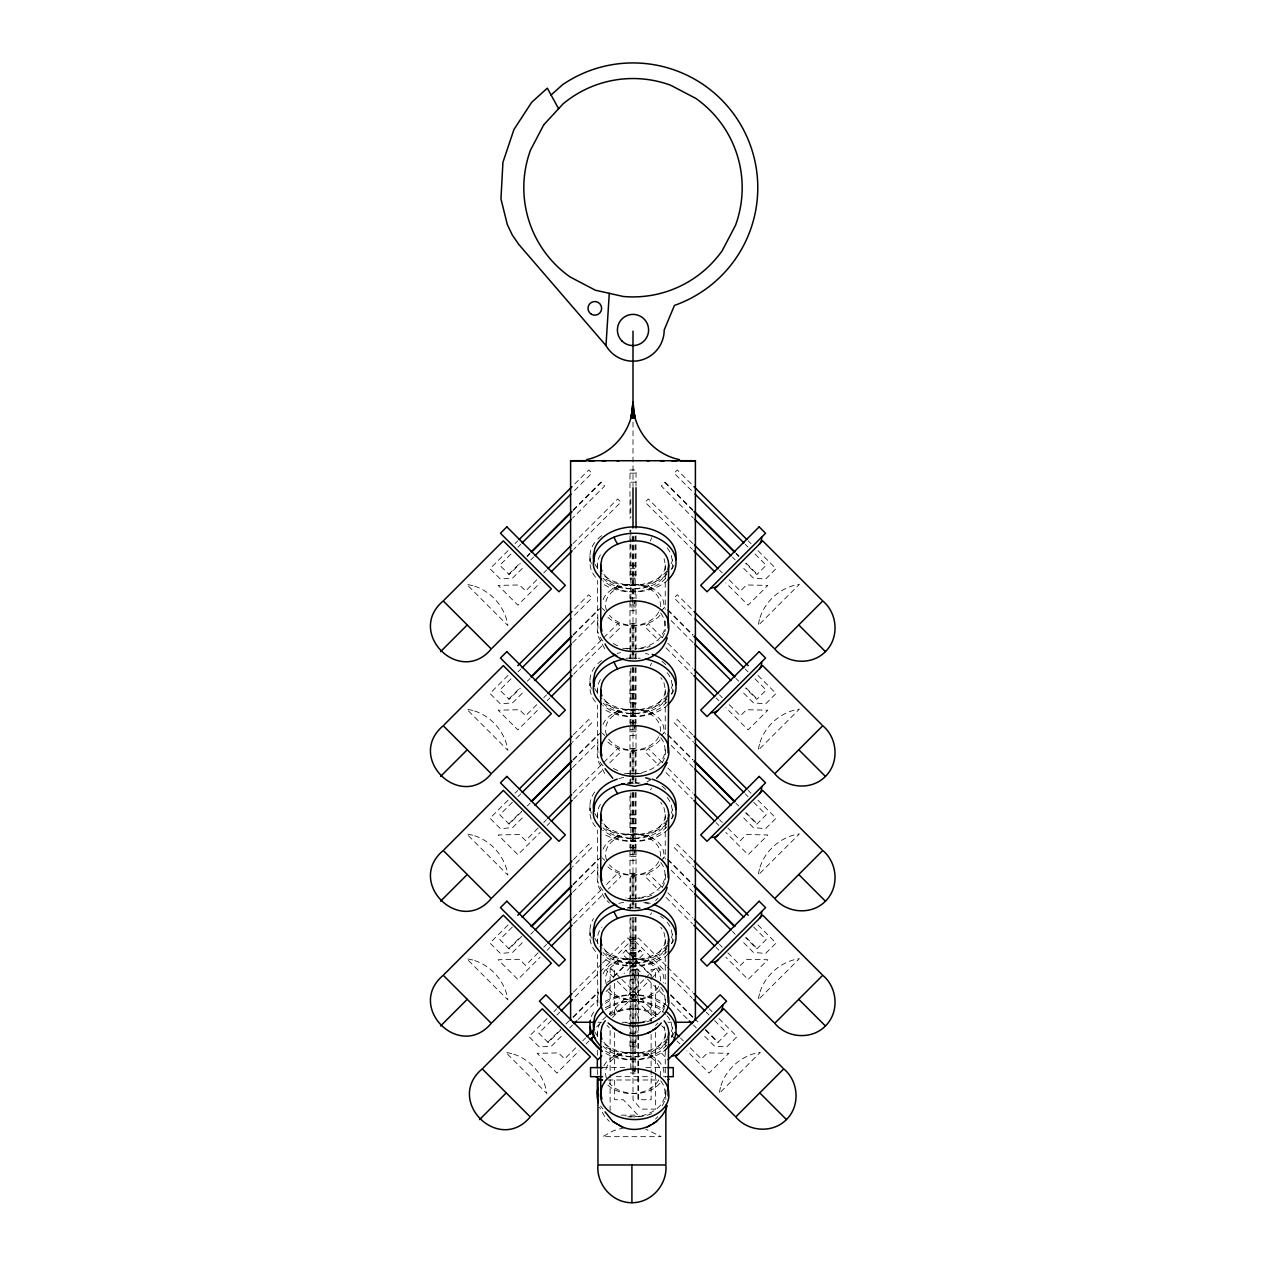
<?xml version="1.0" encoding="UTF-8"?>
<svg xmlns="http://www.w3.org/2000/svg" width="1266" height="1266" viewBox="0 0 1266 1266"><rect width="100%" height="100%" fill="white"/><g stroke="black" fill="none" stroke-linecap="round" stroke-linejoin="round"><path stroke-width="0.75" stroke-dasharray="5 3.75" d="M660.71 737.73C666.486 744.598 666.438 754.868 660.71 761.736A33.96 24.007 0 0 1 648.271 770.535M660.71 862.51C666.486 869.378 666.438 879.648 660.71 886.517A33.96 24.007 0 0 1 641.783 897.357M660.71 987.29C666.486 994.158 666.438 1004.429 660.71 1011.312A33.96 24.007 0 0 1 641.783 1022.137M660.71 1080.879C666.486 1087.747 666.438 1098.018 660.71 1104.886A33.96 24.007 0 0 1 641.783 1115.726M655.566 900.632L657.861 898.211M655.566 1025.413L657.861 1022.991M655.566 1119.002L657.861 1116.58M508.046 550.615L489.974 568.687L500.402 579.116L512.619 578.056L523.776 566.899M514.993 543.652L517.778 540.867M574.78 483.865L588.69 469.955L591.887 473.168L572.359 492.696M510.973 554.081L499.801 565.253L509.154 574.59L520.31 563.433M517.952 547.102L520.737 544.317M508.805 574.242L519.962 563.085M526.941 556.106L529.726 553.321M572.976 510.056L600.891 482.156L604.705 485.97L572.612 518.063M527.289 556.454L530.074 553.653M573.324 510.404L601.239 482.504M530.755 559.92L533.54 557.119M536.752 579.875L525.596 591.032L519.519 584.955L498.139 585.398L517.889 605.148L540.155 582.866M543.731 572.897L546.516 570.096M573.023 543.589L617.681 498.946L620.878 502.143L573.561 549.476M508.046 675.395L489.974 693.467L500.402 703.896L512.619 702.836L523.776 691.679M574.78 608.645L588.69 594.735L591.887 597.948L572.359 617.476M510.973 678.861L499.801 690.033L509.154 699.37L520.31 688.213M517.952 671.898L520.737 669.097M508.805 699.022L519.962 687.865M572.976 634.852L598.09 609.737M527.289 681.235L530.074 678.449M573.324 635.184L601.239 607.284M572.612 642.843L597.726 617.729M536.752 704.656L525.596 715.812L519.519 709.735L498.139 710.179L517.889 729.928L540.155 707.662M543.731 697.677L546.516 694.892M573.023 668.369L602.331 639.077M603.724 637.684L617.681 623.727L620.878 626.923L608.345 639.457M547.118 700.699L549.903 697.914M573.561 674.256L602.79 645.027M661.295 610.75L665.109 606.936M508.046 800.175L489.974 818.247L500.402 828.676L512.619 827.616L523.776 816.459M514.993 793.228L517.778 790.443M573.403 734.818L588.69 719.531L591.887 722.728L572.359 742.256M512.366 802.248L499.801 814.813L509.154 824.15L521.703 811.601M517.952 796.678L520.737 793.877M508.805 823.802L521.355 811.253M572.976 759.632L598.09 734.517M527.289 806.015L530.074 803.23M573.324 759.98L601.239 732.065M572.612 767.623L597.726 742.509M538.145 828.043L525.596 840.592L519.519 834.516L498.139 834.959L517.889 854.708L540.155 832.442M543.731 822.457L546.516 819.672M573.023 793.165L602.331 763.857M603.724 762.464L617.681 748.507L620.878 751.719L608.345 764.237M547.118 825.479L549.903 822.694M573.561 799.036L602.79 769.807M661.295 735.53L665.109 731.716M508.046 924.955L489.974 943.028L500.402 953.456L512.619 952.396L523.776 941.239M573.403 859.598L588.69 844.311L591.887 847.508L572.359 867.036M512.366 927.044L499.801 939.594L509.154 948.93L521.703 936.381M508.805 948.598L519.962 937.426M572.976 884.412L598.09 859.298M573.324 884.76L601.239 856.845M530.755 934.261L533.54 931.475M572.612 892.403L597.726 867.289M538.145 952.823L525.596 965.372L519.519 959.312L498.139 959.739L517.889 979.488L540.155 957.223M543.731 947.237L546.516 944.452M573.023 917.945L600.939 890.03M606.509 884.459L617.681 873.287L620.878 876.499L608.345 889.017M547.118 950.26L549.903 947.474M573.561 923.816L602.79 894.587M661.295 860.31L665.109 856.512M547.039 1018.544L528.966 1036.617L539.395 1047.045L551.612 1045.985L562.769 1034.828M553.986 1011.597L556.771 1008.812M573.451 992.117L601.271 964.312M602.663 962.92L627.683 937.9L630.895 941.097L573.688 998.304M551.359 1020.618L538.794 1033.183L548.146 1042.519L560.696 1029.97M556.945 1015.047L559.73 1012.246M547.798 1042.171L560.347 1029.622M565.934 1024.036L571.52 1018.465M572.912 1017.057L598.027 991.943M613.377 976.608L639.884 950.086L643.698 953.899L624.154 973.443M573.261 1017.405L598.375 992.291M613.725 976.941L640.232 950.434M569.747 1027.85L572.533 1025.064M578.119 1019.478L597.647 999.95M606.018 991.579L611.605 985.992M575.745 1047.805L564.589 1058.962L558.512 1052.901L537.132 1053.328L556.882 1073.077L579.148 1050.812M582.724 1040.826L585.509 1038.041M596.682 1026.868L599.467 1024.083M609.231 1014.319L644.109 979.441M645.502 978.048L656.674 966.876L659.871 970.088L650.138 979.821M586.111 1043.849L588.896 1041.063M612.554 1017.405L648.746 981.213M667.91 1047.045L661.659 1053.296L666.786 1058.408M665.805 578.34L660.535 583.199L651.974 587.835A41.351 29.245 0 0 1 603.613 584.243M667.119 701.918L660.535 707.979L651.974 712.616A41.351 29.245 0 0 1 603.613 709.023M667.119 826.698L660.535 832.759L651.974 837.412A41.351 29.245 0 0 1 603.613 833.803M667.119 951.478L660.535 957.539L651.974 962.192A41.351 29.245 0 0 1 603.613 958.584M667.119 1045.067L660.535 1051.128L651.974 1055.781A41.351 29.245 0 0 1 605.275 1053.17M646.958 781.992L653.272 778.258M603.059 578.198A33.96 24.007 0 0 0 648.271 585.652L655.313 581.838L662.403 573.973A25.494 18.025 0 0 0 664.682 561.756L664.096 558.654M603.059 702.978A33.96 24.007 0 0 0 648.271 710.448L655.313 706.618L662.403 698.753A25.494 18.025 0 0 0 664.682 686.536L664.096 683.434A33.96 24.007 0 0 0 660.71 677.642M603.059 827.758A33.96 24.007 0 0 0 648.271 835.228L655.313 831.414L662.403 823.549A25.494 18.025 0 0 0 664.682 811.316L664.096 808.214A33.96 24.007 0 0 0 660.71 802.422M603.059 952.554A33.96 24.007 0 0 0 648.271 960.008L655.313 956.194L662.403 948.329A25.494 18.025 0 0 0 664.682 936.096L664.096 932.995A33.96 24.007 0 0 0 660.71 927.203M603.059 1046.127A33.96 24.007 0 0 0 648.271 1053.597L655.313 1049.783L662.403 1041.918A25.494 18.025 0 0 0 664.682 1029.685L664.096 1026.584M624.154 1127.784L613.63 1130.617L602.743 1136.678L661.089 1136.678L645.755 1129.161M636.023 482.156L629.977 482.156M636.023 574.242L629.977 574.242M636.023 606.936L629.977 606.936M636.023 699.022L629.977 699.022M636.023 731.716L629.977 731.716M636.023 823.802L629.977 823.802M636.023 856.512L629.977 856.512M636.023 948.598L629.977 948.598M636.023 950.086L629.977 950.086M636.023 1042.171L629.977 1042.171M629.977 473.168L636.023 473.168M629.977 565.253L636.023 565.253M629.977 568.687L636.023 568.687M629.977 578.056L636.023 578.056M630.8 584.955L635.2 584.955M630.8 585.398L635.2 585.398M630.8 591.032L635.2 591.032M629.977 597.948L636.023 597.948M635.2 605.148L630.8 605.148L630.8 544.016M629.977 610.75L636.023 610.75M630.8 626.923L635.2 626.923M629.977 690.033L636.023 690.033M629.977 693.467L636.023 693.467M629.977 702.836L636.023 702.836M630.8 709.735L635.2 709.735M630.8 710.179L635.2 710.179M630.8 715.812L635.2 715.812M629.977 722.728L636.023 722.728M635.2 729.928L630.8 729.928L630.8 667.736M629.977 735.53L636.023 735.53M630.8 751.719L635.2 751.719M629.977 814.813L636.023 814.813M629.977 818.247L636.023 818.247M629.977 827.616L636.023 827.616M630.8 834.516L635.2 834.516M630.8 834.959L635.2 834.959M630.8 840.592L635.2 840.592M629.977 847.508L636.023 847.508M635.2 854.708L630.8 854.708L630.8 792.516M629.977 860.31L636.023 860.31M630.8 876.499L635.2 876.499M629.977 937.9L636.023 937.9M629.977 939.594L636.023 939.594M629.977 941.097L636.023 941.097M629.977 943.028L636.023 943.028M629.977 952.396L636.023 952.396M629.977 953.456L636.023 953.456M629.977 953.899L636.023 953.899M630.8 959.312L635.2 959.312M630.8 959.739L635.2 959.739M630.8 965.372L635.2 965.372M630.8 966.876L635.2 966.876M633 969.503L638.396 969.503L638.396 1032.645M630.8 970.088L635.2 970.088M630.8 979.488L633.807 979.488M598.106 1022.263L601.809 1022.263M622.239 1022.263L647.353 1022.263M667.894 1022.263L671.581 1022.263M629.977 1033.183L636.023 1033.183M629.977 1045.985L636.023 1045.985M630.8 1052.901L635.2 1052.901M630.8 1053.328L635.2 1053.328M630.8 1058.962L635.2 1058.962M602.663 1067.618L624.771 1067.618M645.945 1067.618L667.736 1067.618M635.2 1073.077L630.8 1073.077L630.8 917.312M616.226 1076.67L652.591 1076.67M664.444 1076.67L667.736 1076.67M607.902 1079.993L659.523 1079.993M621.29 1115.156L638.048 1115.156L623.236 1099.727L614.643 1099.727L614.643 1078.031M667.499 571.077A33.96 24.007 0 0 1 617.729 585.652L610.687 581.838L603.597 573.973M668.163 579.701A41.351 29.245 0 0 1 614.026 587.835L602.822 580.778M667.499 695.857A33.96 24.007 0 0 1 617.729 710.448L610.687 706.618L603.597 698.753M668.163 704.482A41.351 29.245 0 0 1 614.026 712.616L602.822 705.558M667.499 820.637A33.96 24.007 0 0 1 617.729 835.228L610.687 831.414L603.597 823.549M668.163 829.262A41.351 29.245 0 0 1 614.026 837.412L602.822 830.338M667.499 945.433A33.96 24.007 0 0 1 617.729 960.008L610.687 956.194L603.597 948.329M668.163 954.042A41.351 29.245 0 0 1 614.026 962.192L602.822 955.118M667.499 1039.006A33.96 24.007 0 0 1 617.729 1053.597L610.687 1049.783L603.597 1041.918M605.465 1051.128L614.026 1055.781A41.351 29.245 0 0 0 668.163 1047.631M691.22 483.865L677.31 469.955L674.113 473.168L693.641 492.696M748.222 540.867L751.007 543.652M757.954 550.615L776.026 568.687L765.598 579.116L753.381 578.056L742.224 566.899M745.263 544.317L748.048 547.102M755.027 554.081L766.199 565.253L756.846 574.59L745.69 563.433M693.024 510.056L665.109 482.156L661.295 485.97L693.388 518.063M736.274 553.321L739.059 556.106M746.038 563.085L757.195 574.242M664.761 482.504L692.676 510.404M735.926 553.653L738.711 556.454M732.46 557.119L735.245 559.92M692.977 543.589L648.319 498.946L645.122 502.143L692.439 549.476M719.484 570.096L722.269 572.897M729.248 579.875L740.404 591.032L746.481 584.955L767.861 585.398L748.111 605.148L725.845 582.866M691.22 608.645L677.31 594.735L674.113 597.948L693.641 617.476M757.954 675.395L776.026 693.467L765.598 703.896L753.381 702.836L742.224 691.679M745.263 669.097L748.048 671.898M755.027 678.861L766.199 690.033L756.846 699.37L745.69 688.213M667.91 609.737L693.024 634.852M746.038 687.865L757.195 699.022M667.562 610.07L692.676 635.184M735.926 678.449L738.711 681.235M671.059 620.514L693.388 642.843M662.276 637.684L648.319 623.727L645.122 626.923L659.032 640.849M667.862 643.255L692.977 668.369M719.484 694.892L722.269 697.677M729.248 704.656L740.404 715.812L746.481 709.735L767.861 710.179L748.111 729.928L725.845 707.662M665.995 647.812L692.439 674.256M716.097 697.914L718.882 700.699M602.394 608.44L604.705 610.75M692.597 734.818L677.31 719.531L674.113 722.728L693.641 742.256M748.222 790.443L751.007 793.228M757.954 800.175L776.026 818.247L765.598 828.676L753.381 827.616L742.224 816.459M745.263 793.877L748.048 796.678M753.634 802.248L766.199 814.813L756.846 824.15L745.69 812.994M667.91 734.517L693.024 759.632M746.038 812.645L757.195 823.802M667.562 734.866L692.676 759.98M735.926 803.23L738.711 806.015M671.059 745.294L693.388 767.623M662.276 762.464L648.319 748.507L645.122 751.719L659.032 765.629M667.862 768.051L692.977 793.165M719.484 819.672L722.269 822.457M727.855 828.043L740.404 840.592L746.481 834.516L767.861 834.959L748.111 854.708L725.845 832.442M665.995 772.592L692.439 799.036M716.097 822.694L718.882 825.479M602.394 733.22L604.705 735.53M692.597 859.598L677.31 844.311L674.113 847.508L693.641 867.036M757.954 924.955L776.026 943.028L765.598 953.456L753.381 952.396L742.224 941.239M753.634 927.044L766.199 939.594L756.846 948.93L745.69 937.774M667.91 859.298L693.024 884.412M746.038 937.426L757.195 948.598M667.562 859.646L692.676 884.76M671.059 870.09L693.388 892.403M732.46 931.475L735.245 934.261M662.276 887.244L648.319 873.287L645.122 876.499L659.032 890.409M667.862 892.831L692.977 917.945M719.484 944.452L722.269 947.237M727.855 952.823L740.404 965.372L746.481 959.312L767.861 959.739L748.111 979.488L725.845 957.223M665.995 897.372L692.439 923.816M716.097 947.474L718.882 950.26M602.394 858L604.705 860.31M666.122 965.705L638.317 937.9L635.105 941.097L665.805 971.797M667.514 967.097L692.549 992.117M709.229 1008.812L712.014 1011.597M718.961 1018.544L737.034 1036.617L726.605 1047.045L714.388 1045.985L703.231 1034.828M671.391 977.368L692.312 998.304M706.27 1012.246L709.055 1015.047M714.641 1020.618L727.206 1033.183L717.854 1042.519L705.304 1029.97M651.23 975.2L626.116 950.086L622.302 953.899L641.846 973.443M670.758 994.744L693.088 1017.057M694.48 1018.465L700.066 1024.036M705.653 1029.622L718.202 1042.171M625.768 950.434L649.49 974.155M670.426 995.092L692.739 1017.405M647.417 979.014L664.159 995.756M671.138 1002.735L687.881 1019.478M693.467 1025.064L696.253 1027.85M620.498 978.048L609.326 966.876L606.129 970.088L615.862 979.821M621.891 979.441L658.162 1015.712M680.491 1038.041L683.276 1040.826M690.255 1047.805L701.411 1058.962L707.488 1052.901L728.868 1053.328L709.118 1073.077L686.852 1050.812M617.254 981.213L653.446 1017.405M661.802 1025.761L664.587 1028.546M671.534 1035.493L675.712 1039.671M677.104 1041.063L679.889 1043.849M607.031 900.632L609.326 903.038M607.031 1025.413L609.326 1027.818M607.031 1119.002L609.326 1121.407M604.721 648.651L598.818 637.748L597.663 631.671M604.721 773.431L598.818 762.528L597.663 756.451M604.721 898.211L598.818 887.308L597.663 881.231M604.721 1116.58L599.53 1107.228M660.71 612.95L664.096 618.71L665.251 624.945A34.15 24.149 0 0 1 664.935 631.671M597.916 628.047L597.33 580.366M597.916 752.827L597.33 705.146M597.916 877.607L597.33 829.942M597.916 1002.387L597.33 954.722M665.869 1089.725L665.869 1099.474M665.251 564.858L665.251 609.437M665.251 621.068L664.096 631.133L660.71 636.956A33.96 24.007 0 0 1 634.836 648.841M665.251 689.638L665.251 734.233M665.251 814.434L665.251 859.013M665.251 939.214L665.251 983.793M665.251 1032.803L665.251 1077.382M655.646 977.368L655.646 969.503L651.12 969.503L651.12 1026.726M655.646 985.233L655.646 1016.693M655.646 1032.423L655.646 1071.764M655.646 1073.726L655.646 1109.127L640.897 1109.127L633 1099.727L633 917.138M651.12 1034.623L651.12 1099.727L637.906 1099.727L637.906 1068.156M638.396 1034.623L638.396 1066.194M638.396 1068.156L638.396 1099.727M637.906 969.503L637.906 1032.645M637.906 1034.623L637.906 1066.194M636.023 486.081L636.023 469.955L629.977 469.955L629.977 518.221M636.023 535.85L636.023 579.116L629.977 579.116L629.977 529.979M636.023 598.691L636.023 594.735L629.977 594.735L629.977 658.684M636.023 600.67L636.023 658.684M636.023 667.578L636.023 703.896L629.977 703.896L629.977 667.578M636.023 723.472L636.023 719.531L629.977 719.531L629.977 783.464M636.023 725.45L636.023 783.464M636.023 792.358L636.023 828.676L629.977 828.676L629.977 792.358M636.023 848.252L636.023 844.311L629.977 844.311L629.977 909.305M636.023 850.23L636.023 909.305M636.023 917.138L636.023 973.601M636.023 975.406L636.023 1047.045L629.977 1047.045L629.977 917.138M635.2 536.167L635.2 597.362M635.2 659L635.2 623.727L630.8 623.727L630.8 659M635.2 667.736L635.2 727.982M635.2 783.781L635.2 748.507L630.8 748.507L630.8 783.781M635.2 792.516L635.2 852.762M635.2 908.561L635.2 873.287L630.8 873.287L630.8 908.561M635.2 917.312L635.2 977.858M635.2 978.634L635.2 1071.131M633.807 536.167L633.807 597.362M633.807 623.727L633.807 659M633.807 667.736L633.807 727.982M633.807 748.507L633.807 783.781M633.807 792.516L633.807 852.762M633.807 873.287L633.807 908.561M633.807 917.312L633.807 977.858M633.807 978.634L633.807 1071.131M633 422.053L633 486.413M633 536.689L633 598.691M633 599.91L633 659.222M633 667.119L633 723.472M633 724.69L633 783.733M633 792.358L633 848.948M633 850.23L633 909.305M632.193 536.167L632.193 605.148M632.193 623.727L632.193 659M632.193 667.736L632.193 729.928M632.193 748.507L632.193 783.781M632.193 792.516L632.193 854.708M632.193 873.287L632.193 908.561M632.193 917.312L632.193 1073.077M630.8 498.946L630.8 517.699M630.8 530.296L630.8 542.054M614.643 975.421L614.643 969.503L610.117 969.503L610.117 983.286M614.643 983.318L614.643 1016.851M614.643 1032.645L614.643 1070.134M610.117 985.249L610.117 1014.778M610.117 1030.524L610.117 1077.762M610.117 1079.724L610.117 1113.194M597.33 564.858L597.33 568.735M597.33 689.638L597.33 693.515M597.33 814.434L597.33 818.311M597.33 939.214L597.33 943.091M597.33 1032.803L597.33 1036.68M597.33 1050.242L597.33 1056.066M597.33 1069.628L597.33 1075.435M589.94 556.106L589.94 562.515M589.94 680.886L589.94 687.296M589.94 805.682L589.94 812.076M589.94 930.463L589.94 936.856M605.465 1009.777A41.351 29.245 0 0 1 663.938 1009.777M610.687 1015.823A33.96 24.007 0 0 1 658.716 1015.823M606.525 1078.221A29.181 20.636 0 0 1 633.427 1052.268A29.181 20.636 0 0 1 663.431 1076.464M659.966 1083.19A29.181 20.636 0 0 1 609.437 1083.19M674.034 1033.072A41.351 29.245 0 0 1 670.521 1038.674M666.834 1042.456A41.351 29.245 0 0 1 600.005 1039.972M605.465 1003.368A41.351 29.245 0 0 1 668.163 1006.866M617.729 1053.597A11.267 3.988 -67.8 0 1 614.026 1055.781M651.689 1113.684A33.96 24.007 0 0 1 645.185 1115.726M643.492 1116.074A33.96 24.007 0 0 1 625.91 1116.074M617.729 1012.009A11.267 3.988 67.8 0 1 614.026 1005.125M596.824 1035.145A31.049 21.949 0 0 1 594.751 1031.616M627.509 783.274A41.351 29.245 0 0 1 640.105 783.084M606.525 859.851A29.181 20.636 0 0 1 633.427 833.898A29.181 20.636 0 0 1 663.431 858.095M659.966 864.82A29.181 20.636 0 0 1 609.437 864.82M674.034 814.703A41.351 29.245 0 0 1 670.521 820.305M666.834 824.087A41.351 29.245 0 0 1 600.005 821.602M618.868 778.653A41.351 29.245 0 0 1 623.996 777.435M645.407 777.435A41.351 29.245 0 0 1 650.534 778.653M617.729 835.228A11.267 3.988 -67.8 0 1 614.026 837.412M651.689 895.315A33.96 24.007 0 0 1 645.185 897.357M643.492 897.705A33.96 24.007 0 0 1 625.91 897.705M596.824 816.776A31.049 21.949 0 0 1 594.751 813.247M606.525 610.291A29.181 20.636 0 0 1 633.427 584.338A29.181 20.636 0 0 1 663.431 608.535M659.966 615.26A29.181 20.636 0 0 1 609.437 615.26M650.123 646.34A33.96 24.007 0 0 1 646.863 647.369M643.492 648.145A33.96 24.007 0 0 1 638.254 648.841M631.164 648.841A33.96 24.007 0 0 1 625.91 648.145M617.729 645.755A33.96 24.007 0 0 1 610.687 641.925M674.034 565.142A41.351 29.245 0 0 1 671.55 569.399M666.834 574.511A41.351 29.245 0 0 1 600.005 572.026M617.729 585.652A11.267 3.988 -67.8 0 1 614.026 587.835M596.824 567.215A31.049 21.949 0 0 1 594.751 563.687M629.297 658.304A41.351 29.245 0 0 1 640.105 658.304M659.966 740.04A29.181 20.636 0 0 1 632.161 750.279A29.181 20.636 0 0 1 607.284 736.78M606.525 735.071A29.181 20.636 0 0 1 633.427 709.118A29.181 20.636 0 0 1 663.431 733.315M641.767 773.225A33.96 24.007 0 0 1 625.91 772.925M617.729 770.535A33.96 24.007 0 0 1 613.33 768.399M674.034 689.923A41.351 29.245 0 0 1 671.55 694.179M666.834 699.307A41.351 29.245 0 0 1 600.005 696.806M617.729 710.448A11.267 3.988 -67.8 0 1 614.026 712.616M596.824 691.996A31.049 21.949 0 0 1 594.751 688.467M627.509 908.07A41.351 29.245 0 0 1 640.105 907.864M659.966 989.601A29.181 20.636 0 0 1 609.437 989.601M606.525 984.632A29.181 20.636 0 0 1 633.427 958.678A29.181 20.636 0 0 1 663.431 982.875M674.034 939.483A41.351 29.245 0 0 1 670.521 945.085M666.834 948.867A41.351 29.245 0 0 1 600.005 946.382M618.868 903.433A41.351 29.245 0 0 1 623.996 902.215M645.407 902.215A41.351 29.245 0 0 1 650.534 903.433M617.729 960.008A11.267 3.988 -67.8 0 1 614.026 962.192M651.689 1020.095A33.96 24.007 0 0 1 645.185 1022.137M643.492 1022.501A33.96 24.007 0 0 1 625.91 1022.501M596.824 941.556A31.049 21.949 0 0 1 594.751 938.027M595.479 701.918A41.351 29.245 0 0 1 590.288 683.482M625.895 658.304A41.351 29.245 0 0 1 636.703 658.304M667.119 672.673A41.351 29.245 0 0 1 671.249 679.731L671.945 683.513A31.049 21.949 0 0 1 671.249 694.86M597.631 692.787A33.96 24.007 0 0 1 601.888 677.642M603.122 724.389A29.181 20.636 0 0 1 638.855 709.799A29.181 20.636 0 0 1 659.475 735.071M658.716 736.78A29.181 20.636 0 0 1 633.839 750.279A29.181 20.636 0 0 1 606.034 740.04M664.444 758.097A34.15 24.149 0 0 1 661.991 762.844M602.98 765.772A34.15 24.149 0 0 1 597.33 749.741A33.96 24.007 0 0 1 598.501 743.522M665.251 749.741A34.15 24.149 0 0 1 664.935 756.451M646.72 771.121A33.96 24.007 0 0 1 622.508 772.925M667.119 695.509A41.351 29.245 0 0 1 603.613 702.614M591.349 688.467A41.351 29.245 0 0 1 595.479 666.264M597.837 663.7A41.351 29.245 0 0 1 602.062 660.219M617.159 653.414A41.351 29.245 0 0 1 620.593 652.639M645.438 653.414A41.351 29.245 0 0 1 648.778 654.395M662.023 661.327A41.351 29.245 0 0 1 665.995 664.966M651.974 712.616A11.267 3.988 67.8 0 1 648.271 710.448M651.468 663.257A11.267 3.988 -67.8 0 1 650.281 665.71M672.42 684.716A31.049 21.949 0 0 1 671.249 688.467M595.479 826.698A41.351 29.245 0 0 1 590.288 808.262M627.699 782.942A41.351 29.245 0 0 1 638.491 783.274M667.119 797.453A41.351 29.245 0 0 1 671.249 804.511L671.945 808.294A31.049 21.949 0 0 1 671.249 819.656M597.631 817.567A33.96 24.007 0 0 1 601.888 802.422M603.122 849.17A29.181 20.636 0 0 1 638.855 834.579A29.181 20.636 0 0 1 659.475 859.851M658.716 861.56A29.181 20.636 0 0 1 634.788 874.996A29.181 20.636 0 0 1 607.031 865.96M664.444 882.877A34.15 24.149 0 0 1 661.991 887.624M602.98 890.552A34.15 24.149 0 0 1 597.33 874.521A33.96 24.007 0 0 1 598.501 868.302M665.251 874.521A34.15 24.149 0 0 1 664.935 881.231M640.09 897.705A33.96 24.007 0 0 1 627.746 898.401M667.119 820.305A41.351 29.245 0 0 1 603.613 827.41M591.349 813.247A41.351 29.245 0 0 1 595.479 791.06M645.438 778.194A41.351 29.245 0 0 1 650.408 779.745M662.023 786.107A41.351 29.245 0 0 1 665.995 789.762M651.974 837.412A11.267 3.988 67.8 0 1 648.271 835.228M651.468 788.038A11.267 3.988 -67.8 0 1 650.597 789.889M672.42 809.512A31.049 21.949 0 0 1 671.249 813.247M605.275 1007.72A41.351 29.245 0 0 1 665.995 1014.525M667.119 1015.823A41.351 29.245 0 0 1 671.249 1022.881L671.945 1026.663A31.049 21.949 0 0 1 671.249 1038.025M597.631 1035.936A33.96 24.007 0 0 1 607.284 1015.823M609.927 1014.145A33.96 24.007 0 0 1 659.539 1019.462M603.882 1065.83A29.181 20.636 0 0 1 640.074 1053.201A29.181 20.636 0 0 1 659.475 1078.221M658.716 1079.93A29.181 20.636 0 0 1 634.788 1093.365A29.181 20.636 0 0 1 607.031 1084.329M664.444 1101.246A34.15 24.149 0 0 1 661.991 1105.993M602.98 1108.921A34.15 24.149 0 0 1 600.606 1105.993M665.251 1092.89A34.15 24.149 0 0 1 664.935 1099.6M640.09 1116.074A33.96 24.007 0 0 1 627.746 1116.77M667.119 1038.674A41.351 29.245 0 0 1 603.613 1045.779M591.349 1016.471A41.351 29.245 0 0 1 595.479 1009.429M605.275 1001.327A41.351 29.245 0 0 1 664.761 1006.866M651.974 1055.781A11.267 3.988 67.8 0 1 648.271 1053.597M651.974 1005.125A11.267 3.988 -67.8 0 1 648.271 1012.009M672.42 1027.881A31.049 21.949 0 0 1 671.249 1031.616M595.479 951.478A41.351 29.245 0 0 1 590.288 933.042M627.699 907.722A41.351 29.245 0 0 1 640.264 908.308M660.535 916.188A41.351 29.245 0 0 1 663.431 918.451M667.119 922.234A41.351 29.245 0 0 1 671.249 929.291L671.945 933.074A31.049 21.949 0 0 1 671.249 944.436M597.995 943.898A33.96 24.007 0 0 1 601.888 927.203M603.122 973.95A29.181 20.636 0 0 1 638.855 959.359A29.181 20.636 0 0 1 659.475 984.632M658.716 986.341A29.181 20.636 0 0 1 634.788 999.776A29.181 20.636 0 0 1 607.031 990.756M664.444 1007.657A34.15 24.149 0 0 1 661.991 1012.42M597.663 1006.011A34.15 24.149 0 0 1 597.33 999.301A33.96 24.007 0 0 1 598.501 993.082M665.251 999.301A34.15 24.149 0 0 1 664.935 1006.011M640.09 1022.501A33.96 24.007 0 0 1 627.746 1023.181M607.284 982.321A33.96 24.007 0 0 1 609.927 980.644M667.119 945.085A41.351 29.245 0 0 1 603.613 952.19M591.349 938.027A41.351 29.245 0 0 1 593.517 918.562M643.729 902.563A41.351 29.245 0 0 1 648.778 903.956M651.974 962.192A11.267 3.988 67.8 0 1 648.271 960.008M651.468 912.818A11.267 3.988 -67.8 0 1 650.597 914.685M672.42 934.292A31.049 21.949 0 0 1 671.249 938.027M595.479 577.138A41.351 29.245 0 0 1 590.288 558.702M667.119 547.893A41.351 29.245 0 0 1 671.249 554.951L671.945 558.733A31.049 21.949 0 0 1 671.249 570.08M597.631 567.991A33.96 24.007 0 0 1 601.888 552.862M603.122 599.609A29.181 20.636 0 0 1 638.855 585.019A29.181 20.636 0 0 1 659.475 610.291M658.716 612A29.181 20.636 0 0 1 633.839 625.499A29.181 20.636 0 0 1 606.034 615.26M664.444 633.317A34.15 24.149 0 0 1 661.991 638.064M602.98 640.976A34.15 24.149 0 0 1 597.33 624.945A33.96 24.007 0 0 1 598.501 618.742M627.746 648.841A33.96 24.007 0 0 1 622.508 648.145M667.119 570.729A41.351 29.245 0 0 1 603.613 577.834M591.349 563.687A41.351 29.245 0 0 1 595.479 541.484M597.837 538.92A41.351 29.245 0 0 1 602.062 535.439M651.974 587.835A11.267 3.988 67.8 0 1 648.271 585.652M651.721 537.828A11.267 3.988 -67.8 0 1 650.281 540.93M672.42 559.936A31.049 21.949 0 0 1 671.249 563.687M759.442 619.47L758.112 625.578L799.368 584.306C780.711 587.044 764.506 601.303 759.442 619.47M759.442 744.266L758.112 750.358L799.368 709.102C780.711 711.824 764.506 726.083 759.442 744.266M759.442 869.046L758.112 875.138L799.368 833.883C780.711 836.604 764.506 850.879 759.442 869.046M720.449 1087.415L719.12 1093.507L760.375 1052.252C741.718 1054.974 725.513 1069.248 720.449 1087.415M759.442 993.826L758.112 999.918L799.368 958.663C780.711 961.385 764.506 975.659 759.442 993.826M472.724 585.636L466.632 584.306L507.888 625.578C505.166 606.905 490.892 590.716 472.724 585.636M472.724 710.432L466.632 709.102L507.888 750.358C505.166 731.701 490.892 715.496 472.724 710.432M472.724 835.212L466.632 833.883L507.888 875.138C505.166 856.481 490.892 840.276 472.724 835.212M472.724 959.992L466.632 958.663L507.888 999.918C505.166 981.261 490.892 965.056 472.724 959.992M511.717 1053.581L505.625 1052.252L546.88 1093.507C544.158 1074.85 529.9 1058.645 511.717 1053.581"/><path stroke-width="1.5" d="M633.063 416.118L633 402.287L631.133 418.065L633 402.287L634.614 416.498M551.09 94.997L562.5 84.759A124.78 124.78 0 0 1 744.281 131.253A124.78 124.78 0 0 1 674.446 305.407L664.191 329.983A31.191 31.191 0 0 1 605.987 345.586L609.278 293.332M633 331.138L633 418.065L632.731 410.247L633 402.287L634.076 418.065L633 410.247L631.924 418.065L632.525 410.247C629.329 434.191 610.196 454.826 586.49 459.605M631.924 418.065L632.731 410.247L631.449 416.498M668.084 628.047L668.67 564.858M668.084 752.827L668.67 689.638M668.084 877.607L668.67 814.434M668.084 1002.387L668.67 939.214M668.084 1095.976L668.67 1032.803M630.911 418.065L632.462 410.247M667.182 637.748C659.507 665.22 617.824 669.856 605.053 643.919M667.182 762.528L661.279 773.431L656.674 778.258M667.182 887.308C659.507 914.796 617.824 919.433 605.053 893.48M667.182 1105.677C661.311 1124.873 636.529 1135.998 619.042 1125.158M825.432 651.626C839.5 637.842 837.696 613.361 822.758 600.939L774.729 648.967C787.167 663.906 811.648 665.694 825.432 651.626L798.751 624.945M825.432 776.422C839.5 762.638 837.696 738.157 822.758 725.719L774.729 773.748C787.167 788.686 811.648 790.49 825.432 776.422L798.751 749.741M825.432 901.202C839.5 887.419 837.696 862.937 822.758 850.499L774.729 898.528C787.167 913.466 811.648 915.271 825.432 901.202L798.751 874.521M825.432 1025.982C839.5 1012.199 837.696 987.717 822.758 975.279L774.729 1023.308C787.167 1038.247 811.648 1040.051 825.432 1025.982L798.751 999.301M786.439 1119.571C800.508 1105.788 798.704 1081.306 783.765 1068.868L735.736 1116.897C748.174 1131.836 772.64 1133.64 786.439 1119.571L759.758 1092.89M619.042 1031.568C632.636 1040.019 651.515 1035.113 661.279 1022.991M444.065 600.116L503.33 540.851L551.359 588.88L492.094 648.129M519.171 539.49L572.01 486.65M522.13 542.924L570.966 494.088M531.119 551.913L571.583 511.464M532.859 550.868L571.931 511.796M534.932 555.727L571.219 519.456M440.568 651.626L467.249 624.945L491.271 648.967C459.795 686.599 405.611 632.414 443.242 600.939L467.249 624.945M547.909 568.703L571.631 544.981M551.296 571.741L572.169 550.868M444.065 724.896L503.33 665.631L551.359 713.66L492.094 772.909M517.778 665.663L572.01 611.431M522.13 667.704L570.966 618.868M531.119 676.709L571.583 636.244M531.467 677.041L571.931 636.592M534.932 680.507L571.219 644.236M440.568 776.422L467.249 749.741L491.271 773.748C459.795 811.379 405.611 757.195 443.242 725.719L467.249 749.741M547.909 693.483L571.631 669.777M551.296 696.522L572.169 675.648M444.065 849.676L503.33 790.411L551.359 838.44L492.094 897.705M519.171 789.05L572.01 736.211M522.13 792.484L570.966 743.648M531.119 801.489L571.583 761.024M532.859 800.428L571.931 761.372M534.932 805.303L571.219 769.016M440.568 901.202L467.249 874.521L491.271 898.528C459.795 936.16 405.611 881.975 443.242 850.499L467.249 874.521M547.909 818.279L571.631 794.557M551.296 821.302L572.169 800.428M444.065 974.456L503.33 915.191L551.359 963.22L492.094 1022.485M517.778 915.223L572.01 860.991M522.13 917.264L570.966 868.444M531.119 926.269L571.583 885.804M531.467 926.617L571.931 886.153M534.932 930.083L571.219 893.796M440.568 1025.982L467.249 999.301L491.271 1023.308C459.795 1060.94 405.611 1006.771 443.242 975.279L467.249 999.301M547.909 943.059L571.631 919.338M551.296 946.082L572.169 925.209M483.058 1068.045L542.323 1008.78L590.352 1056.809L531.087 1116.074M558.164 1007.42L572.074 993.509M561.123 1010.854L572.279 999.697M573.925 1023.672L576.726 1020.871M479.561 1119.571L506.242 1092.89L530.264 1116.897C498.788 1154.529 444.603 1100.344 482.235 1068.868L506.242 1092.89M586.902 1036.648L593.881 1029.669M590.288 1039.671L594.466 1035.493M601.777 1055.844L597.932 1059.689L539.443 1001.2L545.852 994.807L602.363 1051.318M667.91 1047.045L720.148 994.807L726.557 1001.2L668.068 1059.689M652.623 905.443L656.674 903.038M652.623 1030.223L656.674 1027.818M652.623 1123.812L656.674 1121.407M647.48 1033.278L650.376 1031.568M647.48 1126.851L650.376 1125.158M669.239 1079.281L667.926 1079.692M647.48 783.701L634.709 786.297L621.923 783.701M631.908 1202.7C651.61 1202.906 667.641 1184.311 665.869 1164.973L597.948 1164.973C596.175 1184.311 612.222 1202.906 631.908 1202.7L631.908 1164.973M616.859 460.729L618.916 460.713M601.809 460.729L605.797 460.713M570.602 1020.285L570.602 460.729L585.873 460.713M588.88 460.729L594.529 460.713M570.602 460.729L695.398 460.729L695.398 1020.285M572.738 1022.263L594.419 1022.263M677.12 1022.263L693.262 1022.263M602.663 1067.618L590.557 1067.618L590.557 1076.67L602.663 1076.67M667.736 1067.618L673.275 1067.618L673.275 1076.67L667.736 1076.67M602.505 1079.993L597.948 1079.993L597.963 1163.802M680.127 460.713L695.398 460.729M671.471 460.713L677.12 460.729M660.203 460.713L664.191 460.729M647.084 460.713L649.141 460.729M679.51 459.605C655.772 454.826 636.719 434.191 633.475 410.247L634.867 418.065L633.269 410.247L634.076 418.065M612.728 653.478L616.779 655.867M612.728 903.038L616.779 905.443M608.139 1022.991L616.779 1030.223M605.053 1111.849L612.728 1121.407L616.779 1123.812M612.728 1027.818L621.923 1033.278M612.728 1121.407L621.923 1126.851M601.508 579.559L596.824 573.609A31.049 21.949 0 0 1 594.055 558.733L594.751 554.951A41.351 29.245 0 0 1 652.496 536.119A41.351 29.245 0 0 1 668.163 579.701M601.508 704.339L596.824 698.389A31.049 21.949 0 0 1 594.055 683.513L594.751 679.731A41.351 29.245 0 0 1 623.996 659.048M601.508 829.119L596.824 823.185A31.049 21.949 0 0 1 594.055 808.294L594.751 804.511A41.351 29.245 0 0 1 623.996 783.828M601.508 953.915L596.824 947.965A31.049 21.949 0 0 1 594.055 933.074L594.751 929.291A41.351 29.245 0 0 1 623.996 908.608M601.508 1047.488L596.824 1041.554A31.049 21.949 0 0 1 594.055 1026.663L594.751 1022.881A41.351 29.245 0 0 1 602.569 1012.04M821.935 600.116L762.67 540.851L714.641 588.88L773.906 648.129M693.99 486.65L746.829 539.49M695.034 494.088L743.87 542.924M694.417 511.464L734.881 551.913M694.069 511.796L734.533 552.261M694.781 519.456L731.068 555.727M694.369 544.981L718.091 568.703M693.831 550.868L714.704 571.741M821.935 724.896L762.67 665.631L714.641 713.66L773.906 772.909M693.99 611.431L748.222 665.663M695.034 618.868L743.87 667.704M694.417 636.244L734.881 676.709M694.069 636.592L734.533 677.041M694.781 644.236L731.068 680.507M694.369 669.777L718.091 693.483M693.831 675.648L714.704 696.522M821.935 849.676L762.67 790.411L714.641 838.44L773.906 897.705M693.99 736.211L746.829 789.05M695.034 743.648L743.87 792.484M694.417 761.024L734.881 801.489M694.069 761.372L734.533 801.837M694.781 769.016L731.068 805.303M694.369 794.557L718.091 818.279M693.831 800.428L714.704 821.302M821.935 974.456L762.67 915.191L714.641 963.22L773.906 1022.485M693.99 860.991L748.222 915.223M695.034 868.444L743.87 917.264M694.417 885.804L734.881 926.269M694.069 886.153L734.533 926.617M694.781 893.796L731.068 930.083M694.369 919.338L718.091 943.059M693.831 925.209L714.704 946.082M782.942 1068.045L723.677 1008.78L675.648 1056.809L734.913 1116.074M693.926 993.509L707.836 1007.42M693.721 999.697L704.877 1010.854M689.274 1020.871L692.075 1023.672M674.905 1032.455L679.098 1036.648M612.728 778.258L605.053 768.699M605.987 345.586L518.854 244.496L512.287 234.985L507.302 224.541L500.956 198.904L502.934 162.333L513.933 129.543L531.72 102.245L547.339 88.161L558.591 108.702M633.538 410.247L635.168 418.065M598.248 1102.639L597.663 1099.6A34.15 24.149 0 0 1 597.33 1092.89L597.33 1079.312M601.904 631.133L600.749 624.945L600.749 564.858M601.904 755.913L600.749 749.741L600.749 689.638M601.904 880.709L600.749 874.521L600.749 814.434M601.904 1005.489L600.749 999.301L600.749 939.214M601.904 1099.078L600.749 1092.89L600.749 1032.803M597.916 1095.976L597.33 1092.89A33.96 24.007 0 0 1 597.995 1088.19M665.869 1105.329L665.869 1163.802M636.023 487.726L636.023 528.017M634.709 600.939L634.709 603.486M634.709 725.719L634.709 728.266M634.709 850.499L634.709 853.047M634.709 975.279L634.709 977.827M634.709 1068.868L634.709 1071.416M633 487.726L633 528.017M597.33 1059.927L597.33 1067.681M666.834 1012.04A41.351 29.245 0 0 1 668.163 1047.631M601.904 1039.006A25.494 18.025 0 0 1 601.318 1029.685L601.904 1026.584A33.96 24.007 0 0 1 605.29 1020.792M664.112 1020.792A33.96 24.007 0 0 1 668.005 1037.487M594.055 1029.78A31.049 21.949 0 0 1 594.055 1020.269L594.751 1016.471A41.351 29.245 0 0 1 601.239 1006.866M668.163 1006.866A41.351 29.245 0 0 1 675.712 1027.865M645.407 783.828A41.351 29.245 0 0 1 668.163 829.262M601.904 820.637A25.494 18.025 0 0 1 601.318 811.316L601.904 808.214A33.96 24.007 0 0 1 642.416 791.044A33.96 24.007 0 0 1 668.005 819.118M617.729 793.624A11.267 3.988 67.8 0 1 614.026 786.756M594.055 811.411A31.049 21.949 0 0 1 594.055 801.9L594.751 798.102A41.351 29.245 0 0 1 617.222 779.176M652.196 779.176A41.351 29.245 0 0 1 675.712 809.496M601.904 571.077A25.494 18.025 0 0 1 601.318 561.756L601.904 558.654A33.96 24.007 0 0 1 642.416 541.484A33.96 24.007 0 0 1 668.005 569.558M617.729 544.063A11.267 3.988 67.8 0 1 614.026 537.195M594.055 561.835A31.049 21.949 0 0 1 594.055 552.324L594.751 548.542A41.351 29.245 0 0 1 642.764 527.431A41.351 29.245 0 0 1 675.712 559.92M645.407 659.048A41.351 29.245 0 0 1 668.163 704.482M601.904 695.857A25.494 18.025 0 0 1 601.318 686.536L601.904 683.434A33.96 24.007 0 0 1 642.416 666.264A33.96 24.007 0 0 1 668.005 694.338M617.729 668.844A11.267 3.988 67.8 0 1 614.026 661.976M594.055 686.631A31.049 21.949 0 0 1 594.055 677.104L594.751 673.322A41.351 29.245 0 0 1 614.026 655.566M652.196 654.395A41.351 29.245 0 0 1 675.712 684.716M645.407 908.608A41.351 29.245 0 0 1 668.163 954.042M601.904 945.433A25.494 18.025 0 0 1 601.318 936.096L601.904 932.995A33.96 24.007 0 0 1 642.416 915.824A33.96 24.007 0 0 1 668.005 943.898M617.729 918.42A11.267 3.988 67.8 0 1 614.026 911.536M594.055 936.191A31.049 21.949 0 0 1 594.055 926.68L594.751 922.882A41.351 29.245 0 0 1 614.026 905.127M655.377 905.127A41.351 29.245 0 0 1 675.712 934.276M600.575 1050.02A41.351 29.245 0 0 1 591.349 1038.025M590.288 1034.275A41.351 29.245 0 0 1 590.288 1026.631M595.479 1038.674A41.351 29.245 0 0 1 590.288 1020.222M717.854 585.652A11.267 9.748 45 0 1 710.986 587.835M761.641 537.195A11.267 9.748 45 0 1 759.458 544.063M717.854 710.448A11.267 9.748 45 0 1 710.986 712.616M761.641 661.976A11.267 9.748 45 0 1 759.458 668.844M717.854 835.228A11.267 9.748 45 0 1 710.986 837.412M761.641 786.756A11.267 9.748 45 0 1 759.458 793.624M717.854 960.008A11.267 9.748 45 0 1 710.986 962.192M761.641 911.536A11.267 9.748 45 0 1 759.458 918.42M678.861 1053.597A11.267 9.748 45 0 1 671.993 1055.781M722.633 1005.125A11.267 9.748 45 0 1 720.465 1012.009M601.904 1079.93A11.267 9.748 -90 0 1 596.096 1076.67M601.904 618.71L600.749 624.945A34.15 24.149 0 0 0 634.709 651.626A34.15 24.149 0 0 0 668.67 624.945A33.96 24.007 0 0 0 643.492 601.761A33.96 24.007 0 0 0 605.29 612.95L601.904 618.71M601.904 743.49L600.749 749.741A34.15 24.149 0 0 0 634.709 776.422A34.15 24.149 0 0 0 668.67 749.741A33.96 24.007 0 0 0 643.492 726.542A33.96 24.007 0 0 0 605.29 737.73L601.904 743.49M601.904 868.27L600.749 874.521A34.15 24.149 0 0 0 634.709 901.202A34.15 24.149 0 0 0 668.67 874.521A33.96 24.007 0 0 0 643.492 851.322A33.96 24.007 0 0 0 605.29 862.51L601.904 868.27M601.904 993.05L600.749 999.301A34.15 24.149 0 0 0 634.709 1025.982A34.15 24.149 0 0 0 668.67 999.301A33.96 24.007 0 0 0 643.492 976.102A33.96 24.007 0 0 0 605.29 987.29L601.904 993.05M601.904 1086.639L600.749 1092.89A34.15 24.149 0 0 0 634.709 1119.571A34.15 24.149 0 0 0 668.67 1092.89A33.96 24.007 0 0 0 643.492 1069.691A33.96 24.007 0 0 0 605.29 1080.879L601.904 1086.639M543.731 124.843L530.501 150.1A109.192 109.192 0 0 0 570.127 276.985L595.384 290.215L623.188 296.466A109.192 109.192 0 0 0 722.269 250.589L735.499 225.332A109.192 109.192 0 0 0 695.873 98.447L670.616 85.218A109.192 109.192 0 0 0 563.038 103.891L543.731 124.843M506.843 526.862L500.45 533.271L558.939 591.76L565.332 585.351L506.843 526.862M506.843 651.642L500.45 658.051L558.939 716.54L565.332 710.131L506.843 651.642M506.843 776.438L500.45 782.831L558.939 841.32L565.332 834.927L506.843 776.438M759.157 526.862L700.668 585.351L707.061 591.76L765.55 533.271L759.157 526.862M506.843 901.218L500.45 907.611L558.939 966.1L565.332 959.707L506.843 901.218M759.157 651.642L700.668 710.131L707.061 716.54L765.55 658.051L759.157 651.642M759.157 776.438L700.668 834.927L707.061 841.32L765.55 782.831L759.157 776.438M759.157 901.218L700.668 959.707L707.061 966.1L765.55 907.611L759.157 901.218M621.97 341.013A15.603 15.603 0 0 0 648.065 334.034A15.603 15.603 0 0 0 628.965 314.918A15.603 15.603 0 0 0 621.97 341.013M591.396 314.253A6.821 6.821 0 0 0 601.635 308.35A6.821 6.821 0 0 0 591.396 302.447A6.821 6.821 0 0 0 591.396 314.253"/></g></svg>
